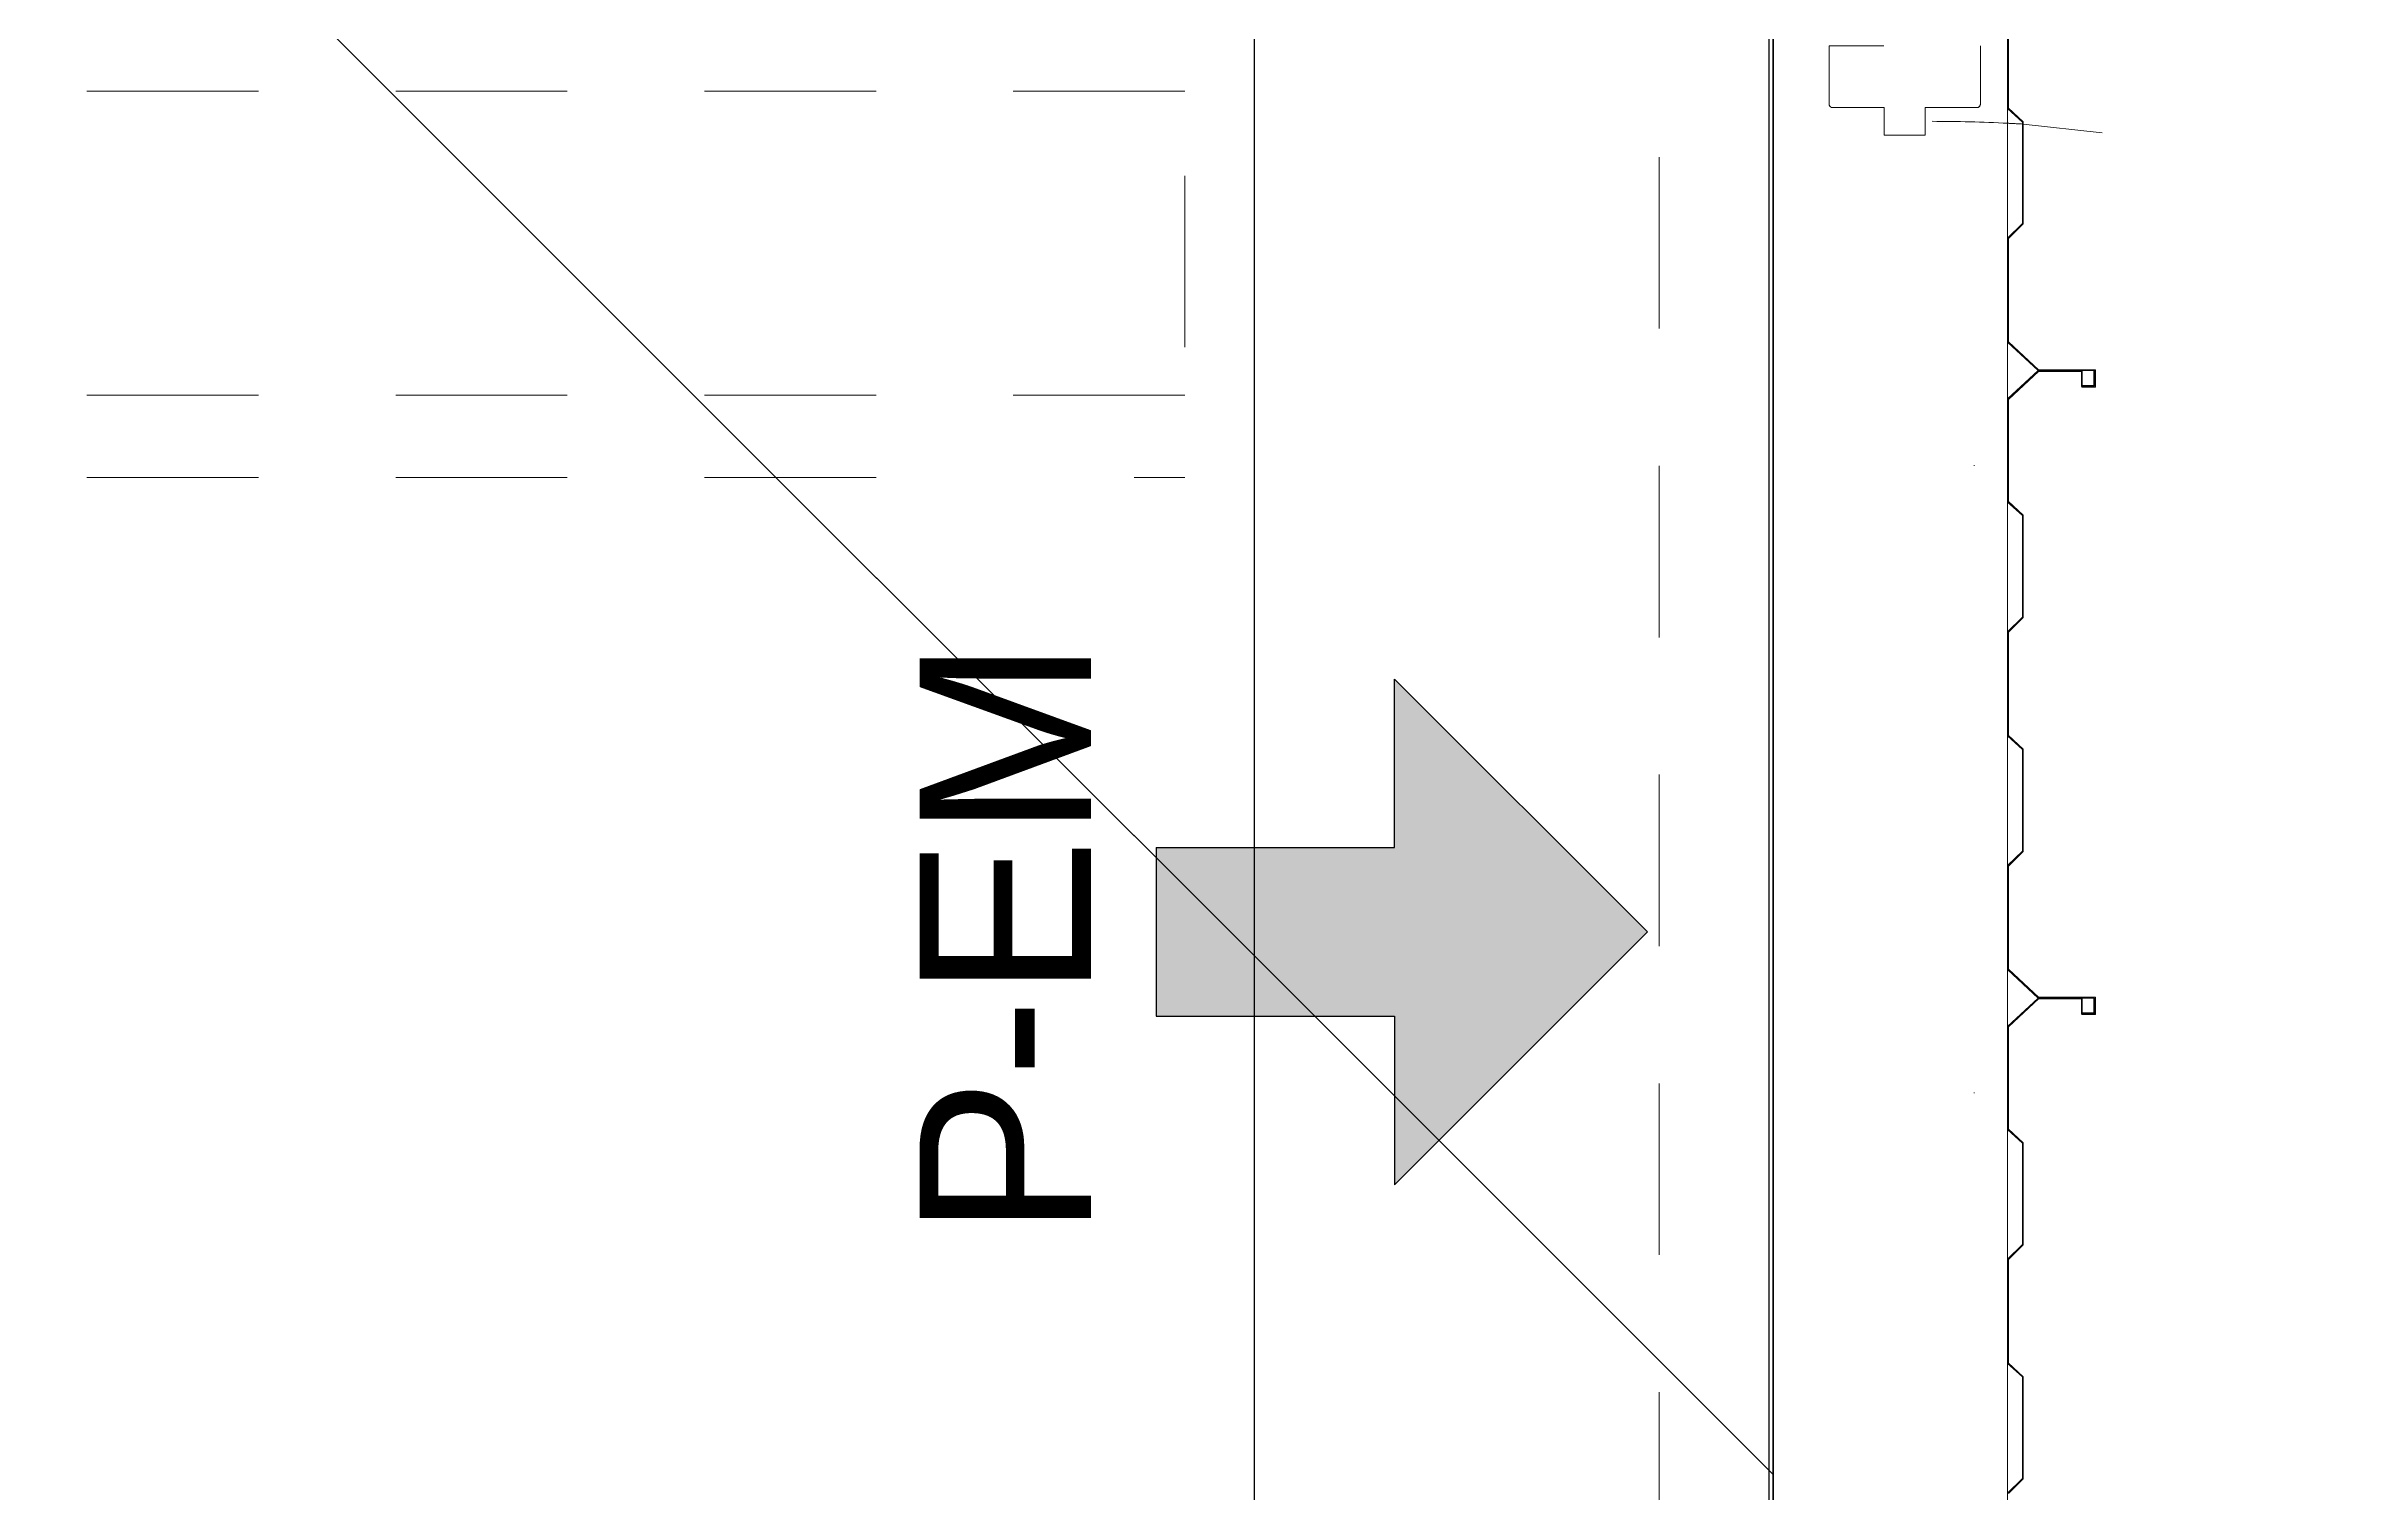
# Model space of a CAD drawing. Header units: metres. Extents: x 1.9 to 30.6, y -0.8 to 18.8.
# Drawn here: x 25.837 to 27.508, y 14.65 to 15.704 of the extents above; entities that cross this region are included whole.
import ezdxf

# ---------------------------------------------------------------- set-up
doc = ezdxf.new("R2010")
doc.units = ezdxf.units.M
for name, pattern in [('Centro', [1.5875, 0.3175, -0.238125, 0.79375, -0.238125]), ('Dash dot', [1.05, 0.5, -0.25, 0.05, -0.25]), ('Hidden', [0.2, 0.125, -0.075])]:
    doc.linetypes.add(name, pattern=pattern)
for name, color, linetype, lineweight in [('1', 7, 'Continuous', 18), ('A LARGUEROS', 7, 'Continuous', 9), ('A-EJES', 7, 'Continuous', 18), ('A-PISO', 7, 'Continuous', 18), ('A-PUERTAS', 7, 'Continuous', 25), ('A-PUERTAS1', 7, 'Centro', 18), ('A-SIMBOLOGIA', 7, 'Continuous', 18), ('G-IMPT', 7, 'Continuous', 18)]:
    doc.layers.add(name, color=color, linetype=linetype, lineweight=lineweight)
doc.layers.add('ATR-ACHURADO', color=9, linetype='Continuous')
doc.layers.add('ATR-AREAS', color=1, linetype='Continuous')
doc.styles.add('Arial', font='arial.ttf', dxfattribs={"height": 2e-05})
doc.styles.add('Arial_3', font='arial.ttf', dxfattribs={"height": 0.0025})
doc.dimstyles.get("Standard").update_dxf_attribs({"dimtxt": 2.5, "dimasz": 2.5, "dimexe": 1.25, "dimexo": 0.625, "dimtad": 1, "dimtxsty": 'Standard', "dimcen": 2.5, "dimazin": 3, "dimtfac": 1, "dimtmove": 0, "dimatfit": 3})

# ---------------------------------------------------------------- blocks, each defined once
blk = doc.blocks.new('MontenC-Calibre14-GMI 1 - MONTEN _C_ 10_ CAL14 CON CLIPS A COLUMNA-1582412-N_P_T_')
at = {"layer": 'A LARGUEROS', "linetype": 'Hidden', "lineweight": 5}
for p, q in [((-3.7478, 0.127), (-3.6719, 0.127)), ((-3.6719, 0.127), (-3.7478, 0.127)), ((-3.6719, 0.127), (-3.5774, 0.127)), ((-3.5774, 0.127), (-3.6719, 0.127)), ((-3.5774, 0.127), (-3.5017, 0.127)), ((-3.5017, 0.127), (-3.5774, 0.127)), ((-3.5017, 0.127), (-3.4602, 0.127)), ((-3.4602, 0.127), (-3.5017, 0.127)), ((-3.4602, 0.127), (-3.3851, 0.127)), ((-3.3851, 0.127), (-3.4602, 0.127)), ((-3.3851, 0.127), (-3.2906, 0.127)), ((-3.2906, 0.127), (-3.3851, 0.127)), ((-3.2906, 0.127), (-3.2147, 0.127)), ((-3.2147, 0.127), (-3.2906, 0.127)), ((-3.2147, 0.127), (-3.1202, 0.127)), ((-3.1202, 0.127), (-3.2147, 0.127)), ((-3.1202, 0.127), (-3.0445, 0.127)), ((-3.0445, 0.127), (-3.1202, 0.127)), ((-3.0445, 0.127), (-3.003, 0.127)), ((-3.003, 0.127), (-3.0445, 0.127)), ((-3.003, 0.127), (-2.9279, 0.127)), ((-2.9279, 0.127), (-3.003, 0.127)), ((-2.9279, 0.127), (-2.8334, 0.127)), ((-2.8334, 0.127), (-2.9279, 0.127)), ((-2.8334, 0.127), (-2.7575, 0.127)), ((-2.7575, 0.127), (-2.8334, 0.127)), ((-2.7575, 0.127), (-2.663, 0.127)), ((-2.663, 0.127), (-2.7575, 0.127)), ((3.9135, -0.127), (-3.9361, -0.127)), ((3.9135, -0.127), (-3.9361, -0.127))]:
    blk.add_line(p, q, dxfattribs=at)
blk = doc.blocks.new('MontenC-Calibre14-GMI 1 - MONTEN _C_ 10_ CAL14 CON CLIPS A COLUMNA-1582444-N_P_T_')
at = {"layer": 'A LARGUEROS', "linetype": 'Hidden', "lineweight": 5}
for p, q in [((-3.8237, 0.127), (-3.7477, 0.127)), ((-3.7477, 0.127), (-3.8237, 0.127)), ((-3.7477, 0.127), (-3.6532, 0.127)), ((-3.6532, 0.127), (-3.7477, 0.127)), ((-3.6532, 0.127), (-3.5775, 0.127)), ((-3.5775, 0.127), (-3.6532, 0.127)), ((-3.5775, 0.127), (-3.5361, 0.127)), ((-3.5361, 0.127), (-3.5775, 0.127)), ((-3.5361, 0.127), (-3.461, 0.127)), ((-3.461, 0.127), (-3.5361, 0.127)), ((-3.461, 0.127), (-3.3665, 0.127)), ((-3.3665, 0.127), (-3.461, 0.127)), ((-3.3665, 0.127), (-3.2905, 0.127)), ((-3.2905, 0.127), (-3.3665, 0.127)), ((-3.2905, 0.127), (-3.196, 0.127)), ((-3.196, 0.127), (-3.2905, 0.127)), ((-3.196, 0.127), (-3.1203, 0.127)), ((-3.1203, 0.127), (-3.196, 0.127)), ((-3.1203, 0.127), (-3.0789, 0.127)), ((-3.0789, 0.127), (-3.1203, 0.127)), ((-3.0789, 0.127), (-3.0038, 0.127)), ((-3.0038, 0.127), (-3.0789, 0.127)), ((-3.0038, 0.127), (-2.9093, 0.127)), ((-2.9093, 0.127), (-3.0038, 0.127)), ((-2.9093, 0.127), (-2.8333, 0.127)), ((-2.8333, 0.127), (-2.9093, 0.127)), ((-2.8333, 0.127), (-2.7388, 0.127)), ((-2.7388, 0.127), (-2.8333, 0.127)), ((3.8376, -0.127), (-4.012, -0.127)), ((3.8376, -0.127), (-4.012, -0.127))]:
    blk.add_line(p, q, dxfattribs=at)
blk = doc.blocks.new('MontenC-Calibre14-GMI 1 - MONTEN _C_ 10_ CAL14 CON CLIPS A COLUMNA-1582504-N_P_T_')
at = {"layer": 'A LARGUEROS', "linetype": 'Hidden', "lineweight": 5}
for p, q in [((-3.8237, 0.127), (-3.7477, 0.127)), ((-3.7477, 0.127), (-3.8237, 0.127)), ((-3.7477, 0.127), (-3.6532, 0.127)), ((-3.6532, 0.127), (-3.7477, 0.127)), ((-3.6532, 0.127), (-3.5775, 0.127)), ((-3.5775, 0.127), (-3.6532, 0.127)), ((-3.5775, 0.127), (-3.5361, 0.127)), ((-3.5361, 0.127), (-3.5775, 0.127)), ((-3.5361, 0.127), (-3.461, 0.127)), ((-3.461, 0.127), (-3.5361, 0.127)), ((-3.461, 0.127), (-3.3665, 0.127)), ((-3.3665, 0.127), (-3.461, 0.127)), ((-3.3665, 0.127), (-3.2905, 0.127)), ((-3.2905, 0.127), (-3.3665, 0.127)), ((-3.2905, 0.127), (-3.196, 0.127)), ((-3.196, 0.127), (-3.2905, 0.127)), ((-3.196, 0.127), (-3.1203, 0.127)), ((-3.1203, 0.127), (-3.196, 0.127)), ((-3.1203, 0.127), (-3.0789, 0.127)), ((-3.0789, 0.127), (-3.1203, 0.127)), ((-3.0789, 0.127), (-3.0038, 0.127)), ((-3.0038, 0.127), (-3.0789, 0.127)), ((-3.0038, 0.127), (-2.9093, 0.127)), ((-2.9093, 0.127), (-3.0038, 0.127)), ((-2.9093, 0.127), (-2.8333, 0.127)), ((-2.8333, 0.127), (-2.9093, 0.127)), ((-2.8333, 0.127), (-2.7388, 0.127)), ((-2.7388, 0.127), (-2.8333, 0.127)), ((3.8376, -0.127), (-4.012, -0.127)), ((3.8376, -0.127), (-4.012, -0.127))]:
    blk.add_line(p, q, dxfattribs=at)
blk = doc.blocks.new('MontenC-Calibre14-GMI 1 - MONTEN _C_ 10_ CAL14 CON CLIPS A COLUMNA-1582571-N_P_T_')
at = {"layer": 'A LARGUEROS', "linetype": 'Hidden', "lineweight": 5}
for p, q in [((-3.7477, 0.127), (-3.8237, 0.127)), ((-3.7477, 0.127), (-3.6532, 0.127)), ((-3.6532, 0.127), (-3.7477, 0.127)), ((-3.5775, 0.127), (-3.6532, 0.127)), ((-3.5775, 0.127), (-3.5361, 0.127)), ((-3.5361, 0.127), (-3.5775, 0.127)), ((-3.461, 0.127), (-3.5361, 0.127)), ((-3.461, 0.127), (-3.3665, 0.127)), ((-3.3665, 0.127), (-3.461, 0.127)), ((-3.2905, 0.127), (-3.3665, 0.127)), ((-3.2905, 0.127), (-3.196, 0.127)), ((-3.196, 0.127), (-3.2905, 0.127)), ((-3.1203, 0.127), (-3.196, 0.127)), ((-3.1203, 0.127), (-3.0789, 0.127)), ((-3.0789, 0.127), (-3.1203, 0.127)), ((-3.0038, 0.127), (-3.0789, 0.127)), ((-3.0038, 0.127), (-2.9093, 0.127)), ((-2.9093, 0.127), (-3.0038, 0.127)), ((-2.8333, 0.127), (-2.9093, 0.127)), ((-2.8333, 0.127), (-2.7388, 0.127)), ((-2.7388, 0.127), (-2.8333, 0.127)), ((3.8376, -0.127), (-4.0154, -0.127)), ((3.8376, -0.127), (-4.0154, -0.127))]:
    blk.add_line(p, q, dxfattribs=at)
blk = doc.blocks.new('Puerta_AbExt_Doorlock_Muro - P-1 PUERTA DE EMERGENCIA DE 1_2M X 2_13 M_ CON VENTANILLA ABATIMIENTO EXTERIOR DERECHA-1568490-N_P_T_')
at = {"layer": 'A-PUERTAS', "lineweight": 18}
for p, q in [((-0.515, -0.02), (-0.545, -0.02)), ((-0.545, -0.02), (-0.545, -0.075)), ((-0.515, -0.075), (-0.515, -0.02)), ((-0.545, -0.075), (-0.545, -0.0908)), ((-0.515, -1.11), (-0.515, -0.0756)), ((-0.545, -0.0917), (-0.545, -1.11)), ((-0.545, -1.11), (-0.515, -1.11))]:
    blk.add_line(p, q, dxfattribs=at)
at = {"layer": 'A-PUERTAS1', "color": 9, "lineweight": 5, "true_color": 0xc0c0c0}
for start, end in [(357.1019, 0), (356.5409, 357.1019), (270, 356.5103)]:
    blk.add_arc((-0.545, -0.02), 1.09, start, end, dxfattribs=at)
blk = doc.blocks.new('CortinaMetalicas-Mod3100-Intrajanus - CORTINA METALICA-1601894-N_P_T_')
at = {"layer": 'A-PUERTAS', "color": 8, "linetype": 'Hidden', "lineweight": 9, "true_color": 0x808080}
for p, q in [((-2.4999, 0.635), (2.4999, 0.635)), ((-2.4999, 0.19), (-2.4999, 0.635)), ((-2.4999, 0.575), (2.4999, 0.575)), ((-2.4999, 0.3534), (2.4999, 0.3534))]:
    blk.add_line(p, q, dxfattribs=at)
blk = doc.blocks.new('Lamina_Laminación_KR18 - Lamina_Laminación_KR18-1564511-N_P_T_')
at = {"layer": 'G-IMPT'}
for p, q in [((-0.1594, -0.0244), (-0.1594, -0.0244)), ((-0.1594, -0.0245), (-0.1594, -0.0245)), ((-0.1593, -0.0245), (-0.1592, -0.0245)), ((-0.159, -0.0244), (-0.159, -0.0244)), ((-0.1589, -0.0245), (-0.1589, -0.0244)), ((-0.1589, -0.0245), (-0.1589, -0.0245))]:
    blk.add_line(p, q, dxfattribs=at)
at = {"layer": 'G-IMPT', "flags": 128}
for points in [[(-0.1594, -0.0245), (-0.1594, -0.0244), (-0.1594, -0.0245)], [(-0.1592, -0.0245), (-0.1592, -0.0245), (-0.1592, -0.0245), (-0.1591, -0.0245), (-0.1591, -0.0245), (-0.159, -0.0245), (-0.159, -0.0245), (-0.159, -0.0244), (-0.159, -0.0244), (-0.159, -0.0245), (-0.159, -0.0245), (-0.159, -0.0244), (-0.159, -0.0244), (-0.159, -0.0245), (-0.159, -0.0245), (-0.1591, -0.0245), (-0.1591, -0.0245), (-0.1592, -0.0245), (-0.1592, -0.0245), (-0.1592, -0.0245), (-0.1593, -0.0245), (-0.1593, -0.0245), (-0.1593, -0.0245), (-0.1594, -0.0245), (-0.1594, -0.0245), (-0.1594, -0.0245), (-0.1594, -0.0245), (-0.1594, -0.0244), (-0.1594, -0.0245), (-0.1594, -0.0245), (-0.1594, -0.0245), (-0.1594, -0.0245)], [(-0.1594, -0.0244), (-0.1594, -0.0244), (-0.159, -0.0244)], [(-0.1594, -0.0245), (-0.1593, -0.0245), (-0.1593, -0.0245), (-0.1593, -0.0245)], [(-0.159, -0.0244), (-0.1589, -0.0244), (-0.1589, -0.0245), (-0.159, -0.0244), (-0.159, -0.0244)]]:
    blk.add_lwpolyline(points, dxfattribs=at)
at = {"layer": 'G-IMPT', "color": 3, "true_color": 0x00ff00, "insert": (-0.1592, -0.0244), "char_height": 0.00002, "width": 0.0000837, "attachment_point": 2, "line_spacing_factor": 0.941778, "style": 'Arial'}
blk.add_mtext('45,72', dxfattribs=at)
at = {"layer": 'G-IMPT', "color": 3, "true_color": 0x00ff00, "insert": (-0.1589, -0.0245), "char_height": 0.00002, "width": 0.0000465, "attachment_point": 2, "rotation": 90, "line_spacing_factor": 0.941778, "style": 'Arial'}
blk.add_mtext('6,4', dxfattribs=at)
blk = doc.blocks.new('Lamina_Laminación_KR18 - Lamina_Laminación_KR18-V17-N_P_T_')
at = {"layer": 'G-IMPT'}
for p, q in [((-0.1594, -0.0244), (-0.1594, -0.0244)), ((-0.1594, -0.0245), (-0.1594, -0.0244)), ((-0.1593, -0.0245), (-0.1592, -0.0245)), ((-0.159, -0.0244), (-0.159, -0.0244)), ((-0.1589, -0.0245), (-0.1589, -0.0244)), ((-0.1589, -0.0245), (-0.1589, -0.0245))]:
    blk.add_line(p, q, dxfattribs=at)
at = {"layer": 'G-IMPT', "flags": 128}
for points in [[(-0.1594, -0.0245), (-0.1594, -0.0244), (-0.1594, -0.0245)], [(-0.1592, -0.0245), (-0.1592, -0.0245), (-0.1592, -0.0245), (-0.1591, -0.0245), (-0.1591, -0.0245), (-0.159, -0.0245), (-0.159, -0.0245), (-0.159, -0.0244), (-0.159, -0.0244), (-0.159, -0.0245), (-0.159, -0.0245), (-0.159, -0.0244), (-0.159, -0.0244), (-0.159, -0.0245), (-0.159, -0.0245), (-0.1591, -0.0245), (-0.1591, -0.0245), (-0.1592, -0.0245), (-0.1592, -0.0245), (-0.1592, -0.0245), (-0.1593, -0.0245), (-0.1593, -0.0245), (-0.1593, -0.0245), (-0.1594, -0.0245), (-0.1594, -0.0245), (-0.1594, -0.0245), (-0.1594, -0.0245)], [(-0.1594, -0.0244), (-0.1594, -0.0245), (-0.1594, -0.0245), (-0.1594, -0.0245), (-0.1594, -0.0245), (-0.1594, -0.0245), (-0.1593, -0.0245), (-0.1593, -0.0245), (-0.1593, -0.0245)], [(-0.1594, -0.0244), (-0.1594, -0.0244), (-0.159, -0.0244), (-0.1589, -0.0244), (-0.1589, -0.0245), (-0.159, -0.0244), (-0.159, -0.0244)]]:
    blk.add_lwpolyline(points, dxfattribs=at)
at = {"layer": 'G-IMPT', "color": 3, "true_color": 0x00ff00, "insert": (-0.1592, -0.0244), "char_height": 0.00002, "width": 0.0000837, "attachment_point": 2, "line_spacing_factor": 0.941778, "style": 'Arial'}
blk.add_mtext('45,72', dxfattribs=at)
at = {"layer": 'G-IMPT', "color": 3, "true_color": 0x00ff00, "insert": (-0.1589, -0.0245), "char_height": 0.00002, "width": 0.0000465, "attachment_point": 2, "rotation": 90, "line_spacing_factor": 0.941778, "style": 'Arial'}
blk.add_mtext('6,4', dxfattribs=at)
blk = doc.blocks.new('Salida de emergencia - Salida de emergencia-1509423-N_P_T_')
at = {"layer": 'A-SIMBOLOGIA', "true_color": 0xc0c0c0}
blk.add_hatch(color=9, dxfattribs=at).paths.add_polyline_path([(-0.003684, -0.00058), (0, 0.003104), (0.003684, -0.00058), (0.001228, -0.00058), (0.001228, -0.004054), (-0.001228, -0.004054), (-0.001228, -0.00058)])
at = {"layer": 'A-SIMBOLOGIA'}
for p, q in [((0, 0.003104), (-0.003684, -0.00058)), ((0.003684, -0.00058), (0, 0.003104)), ((-0.003684, -0.00058), (-0.001228, -0.00058)), ((-0.001228, -0.00058), (-0.001228, -0.004054)), ((0.001228, -0.004054), (0.001228, -0.00058)), ((0.001228, -0.00058), (0.003684, -0.00058)), ((-0.001228, -0.004054), (0.001228, -0.004054))]:
    blk.add_line(p, q, dxfattribs=at)
at = {"layer": 'A-SIMBOLOGIA', "lineweight": 25}
for p, q in [((0, 0.003104), (-0.003684, -0.00058)), ((0.003684, -0.00058), (0, 0.003104)), ((-0.001228, -0.00058), (-0.003684, -0.00058)), ((-0.001228, -0.004054), (-0.001228, -0.00058)), ((0.001228, -0.004054), (0.001228, -0.00058)), ((0.001228, -0.00058), (0.003684, -0.00058)), ((-0.001228, -0.004054), (0.001228, -0.004054))]:
    blk.add_line(p, q, dxfattribs=at)
at = {"layer": 'A-SIMBOLOGIA', "insert": (0.004458, -0.007502), "char_height": 0.0025, "width": 0.01114346, "attachment_point": 1, "rotation": 180, "style": 'Arial_3', "bg_fill": 3, "box_fill_scale": 1.25, "bg_fill_color": 9, "bg_fill_true_color": 13158600, "bg_fill_transparency": 0}
blk.add_mtext('P-EM ', dxfattribs=at)
blk = doc.blocks.new('*D203')
at = {"color": 0, "lineweight": -2, "transparency": 16777216}
for p, q in [((29.0602, 16.18), (29.0602, 16.36)), ((27.1554, 16), (29.2402, 16)), ((27.1554, 15.7555), (29.2402, 15.7555)), ((29.0602, 15.5755), (29.0602, 15.3955)), ((29.0602, 15.3955), (28.8802, 15.3955))]:
    blk.add_line(p, q, dxfattribs=at)
at = {"color": 0, "transparency": 16777216}
for points in [[(29.0302, 16.18), (29.0902, 16.18), (29.0602, 16)], [(29.0302, 15.5755), (29.0902, 15.5755), (29.0602, 15.7555)]]:
    blk.add_solid(points, dxfattribs=at)
at = {"layer": 'Defpoints', "color": 0, "transparency": 16777216}
for p in [(27.0929, 16), (27.0929, 15.7555), (29.0602, 15.7555)]:
    blk.add_point(p, dxfattribs=at)
at = {"color": 0, "transparency": 16777216, "insert": (28.3552, 15.3955), "char_height": 0.18, "attachment_point": 5}
blk.add_mtext('\\A1;0.2445', dxfattribs=at)
blk = doc.blocks.new('*D204')
at = {"color": 0, "lineweight": -2, "transparency": 16777216}
for p, q in [((27.1554, 15.7555), (30.3803, 15.7555)), ((30.2003, 15.5755), (30.2003, 15.2845)), ((30.2003, 14.6335), (30.2003, 14.9245)), ((27.1554, 14.4535), (30.3803, 14.4535))]:
    blk.add_line(p, q, dxfattribs=at)
at = {"color": 0, "transparency": 16777216}
for points in [[(30.1703, 15.5755), (30.2303, 15.5755), (30.2003, 15.7555)], [(30.1703, 14.6335), (30.2303, 14.6335), (30.2003, 14.4535)]]:
    blk.add_solid(points, dxfattribs=at)
at = {"layer": 'Defpoints', "color": 0, "transparency": 16777216}
for p in [(27.0929, 15.7555), (27.0929, 14.4535), (30.2003, 14.4535)]:
    blk.add_point(p, dxfattribs=at)
at = {"color": 0, "transparency": 16777216, "insert": (30.2003, 15.1045), "char_height": 0.18, "attachment_point": 5}
blk.add_mtext('\\A1;1.3020', dxfattribs=at)

msp = doc.modelspace()

# ---------------------------------------------------------------- linework, layer by layer
at = {"layer": '1', "lineweight": 5}
for p, q in [((27.2668, 15.7348), (27.2668, 15.6589)), ((27.2675, 15.6591), (27.2675, 15.7346)), ((27.2668, 15.6589), (27.2775, 15.649)), ((27.2781, 15.6492), (27.2675, 15.6591)), ((27.2775, 15.649), (27.2775, 15.575)), ((27.2781, 15.5747), (27.2781, 15.6492)), ((27.2775, 15.575), (27.2668, 15.5644)), ((27.2675, 15.5641), (27.2781, 15.5747)), ((27.2668, 15.5644), (27.2668, 15.4887)), ((27.2675, 15.4889), (27.2675, 15.5641)), ((27.2668, 15.4887), (27.2891, 15.4679)), ((27.2893, 15.4685), (27.2675, 15.4889)), ((27.2891, 15.4679), (27.2668, 15.4472)), ((27.2675, 15.4469), (27.2893, 15.4673)), ((27.3212, 15.4679), (27.2891, 15.4679)), ((27.2891, 15.4679), (27.3302, 15.4679)), ((27.3308, 15.4685), (27.2893, 15.4685)), ((27.2893, 15.4673), (27.3206, 15.4673)), ((27.3206, 15.4673), (27.3206, 15.4565)), ((27.3212, 15.4571), (27.3212, 15.4679)), ((27.3302, 15.4679), (27.3296, 15.4673)), ((27.3296, 15.4673), (27.3296, 15.4571)), ((27.3302, 15.4565), (27.3302, 15.4679)), ((27.3302, 15.4679), (27.3302, 15.4565)), ((27.3308, 15.4559), (27.3308, 15.4685)), ((27.3206, 15.4565), (27.3302, 15.4565)), ((27.3302, 15.4565), (27.3206, 15.4565)), ((27.3206, 15.4565), (27.3212, 15.4559)), ((27.3296, 15.4571), (27.3212, 15.4571)), ((27.3212, 15.4559), (27.3308, 15.4559)), ((27.2668, 15.4472), (27.2668, 15.3721)), ((27.2675, 15.3724), (27.2675, 15.4469)), ((27.2668, 15.3721), (27.2775, 15.3622)), ((27.2781, 15.3625), (27.2675, 15.3724)), ((27.2775, 15.3622), (27.2775, 15.2882)), ((27.2781, 15.288), (27.2781, 15.3625)), ((27.2775, 15.2882), (27.2668, 15.2776)), ((27.2675, 15.2774), (27.2781, 15.288)), ((27.2668, 15.2776), (27.2668, 15.2017)), ((27.2675, 15.2019), (27.2675, 15.2774)), ((27.2668, 15.2017), (27.2775, 15.1918)), ((27.2781, 15.192), (27.2675, 15.2019)), ((27.2775, 15.1918), (27.2775, 15.1178)), ((27.2781, 15.1175), (27.2781, 15.192)), ((27.2775, 15.1178), (27.2668, 15.1072)), ((27.2675, 15.1069), (27.2781, 15.1175)), ((27.2668, 15.1072), (27.2668, 15.0315)), ((27.2675, 15.0317), (27.2675, 15.1069)), ((27.2668, 15.0315), (27.2891, 15.0107)), ((27.2893, 15.0113), (27.2675, 15.0317)), ((27.2891, 15.0107), (27.3302, 15.0107)), ((27.3308, 15.0113), (27.2893, 15.0113)), ((27.3302, 14.9993), (27.3206, 14.9993)), ((27.3206, 14.9993), (27.3212, 14.9987)), ((27.3302, 15.0107), (27.3302, 14.9993)), ((27.3308, 14.9987), (27.3308, 15.0113)), ((27.3212, 14.9987), (27.3308, 14.9987))]:
    msp.add_line(p, q, dxfattribs=at)
at = {"layer": '1'}
for p, q in [((27.2891, 15.0107), (27.2668, 14.99)), ((27.2675, 14.9897), (27.2893, 15.0101)), ((27.3212, 15.0107), (27.2891, 15.0107)), ((27.2893, 15.0101), (27.3206, 15.0101)), ((27.3206, 15.0101), (27.3206, 14.9993)), ((27.3206, 14.9993), (27.3302, 14.9993)), ((27.3212, 14.9999), (27.3212, 15.0107)), ((27.3296, 14.9999), (27.3212, 14.9999)), ((27.3302, 15.0107), (27.3296, 15.0101)), ((27.3296, 15.0101), (27.3296, 14.9999)), ((27.3302, 14.9993), (27.3302, 15.0107)), ((27.2668, 14.99), (27.2668, 14.9149)), ((27.2675, 14.9152), (27.2675, 14.9897)), ((27.2668, 14.9149), (27.2775, 14.905)), ((27.2781, 14.9053), (27.2675, 14.9152)), ((27.2775, 14.905), (27.2775, 14.831)), ((27.2781, 14.8308), (27.2781, 14.9053)), ((27.2775, 14.831), (27.2668, 14.8204)), ((27.2668, 14.8204), (27.2668, 14.7445)), ((27.2675, 14.8202), (27.2781, 14.8308)), ((27.2675, 14.7447), (27.2675, 14.8202)), ((27.2668, 14.7445), (27.2775, 14.7346)), ((27.2781, 14.7348), (27.2675, 14.7447)), ((27.2775, 14.7346), (27.2775, 14.6606)), ((27.2781, 14.6603), (27.2781, 14.7348)), ((27.2775, 14.6606), (27.2668, 14.65)), ((27.2668, 14.65), (27.2668, 14.5743)), ((27.2675, 14.6497), (27.2781, 14.6603))]:
    msp.add_line(p, q, dxfattribs=at)
at = {"layer": 'A-EJES', "color": 253, "linetype": 'Dash dot', "true_color": 0xaaaaaa}
msp.add_line((27.0929, 17.24), (27.0929, 8.6083), dxfattribs=at)
at = {"layer": 'A-PISO'}
for p, q in [((27.2668, 15.6632), (27.2668, 14.99)), ((27.2668, 14.65), (27.2668, 15.1072))]:
    msp.add_line(p, q, dxfattribs=at)
at = {"layer": 'A-PUERTAS', "color": 9, "lineweight": 5, "true_color": 0xc0c0c0}
for p, q in [((27.1368, 15.6613), (27.1368, 15.7045)), ((27.1368, 15.7045), (27.1767, 15.7045)), ((27.2469, 15.7045), (27.2469, 15.6621)), ((27.1768, 15.6595), (27.1393, 15.6595)), ((27.1768, 15.6395), (27.1768, 15.6595)), ((27.2068, 15.6595), (27.2068, 15.6395)), ((27.2444, 15.6595), (27.2068, 15.6595)), ((27.2068, 15.6395), (27.1768, 15.6395))]:
    msp.add_line(p, q, dxfattribs=at)
for centre, start, end in [((27.1393, 15.6621), 196.2479, 270), ((27.1393, 15.6621), 196.2479, 270), ((27.2444, 15.6621), 270, 345), ((27.2444, 15.6621), 285, 0), ((27.2444, 15.6621), 345, 0)]:
    msp.add_arc(centre, 0.00255, start, end, dxfattribs=at)

# ---------------------------------------------------------------- block references
at = {"layer": 'A LARGUEROS', "linetype": 'Hidden', "lineweight": 5, "rotation": 269.9999999999999}
for name, p in [('MontenC-Calibre14-GMI 1 - MONTEN _C_ 10_ CAL14 CON CLIPS A COLUMNA-1582412-N_P_T_', (27.1398, 11.987)), ('MontenC-Calibre14-GMI 1 - MONTEN _C_ 10_ CAL14 CON CLIPS A COLUMNA-1582504-N_P_T_', (27.1398, 11.9111)), ('MontenC-Calibre14-GMI 1 - MONTEN _C_ 10_ CAL14 CON CLIPS A COLUMNA-1582571-N_P_T_', (27.1398, 11.9111)), ('MontenC-Calibre14-GMI 1 - MONTEN _C_ 10_ CAL14 CON CLIPS A COLUMNA-1582444-N_P_T_', (27.1398, 11.9111)), ('MontenC-Calibre14-GMI 1 - MONTEN _C_ 10_ CAL14 CON CLIPS A COLUMNA-1582444-N_P_T_', (27.1398, 11.9111))]:
    msp.add_blockref(name, p, dxfattribs=at)
at = {"layer": 'A-PUERTAS', "rotation": 180}
msp.add_blockref('CortinaMetalicas-Mod3100-Intrajanus - CORTINA METALICA-1601894-N_P_T_', (24.1674, 16.0249), dxfattribs=at)
at = {"layer": 'A-PUERTAS', "lineweight": 18, "rotation": 89.99999999999991}
msp.add_blockref('Puerta_AbExt_Doorlock_Muro - P-1 PUERTA DE EMERGENCIA DE 1_2M X 2_13 M_ CON VENTANILLA ABATIMIENTO EXTERIOR DERECHA-1568490-N_P_T_', (27.1918, 15.1045), dxfattribs=at)
at = {"layer": 'G-IMPT', "rotation": 269.9999999999998}
for name, p in [('Lamina_Laminación_KR18 - Lamina_Laminación_KR18-V17-N_P_T_', (27.2668, 15.2396)), ('Lamina_Laminación_KR18 - Lamina_Laminación_KR18-1564511-N_P_T_', (27.2668, 14.7824))]:
    msp.add_blockref(name, p, dxfattribs=at)

# ---------------------------------------------------------------- dimensions: what is measured, and where the dimension line sits
at = {"color": 6}
for base, p1, p2, picture, middle in [((29.0602, 15.7555), (27.0929, 16), (27.0929, 15.7555), '*D203', (28.3552, 15.3955)), ((30.2003, 14.4535), (27.0929, 15.7555), (27.0929, 14.4535), '*D204', (30.2003, 15.1045))]:
    dim = msp.add_linear_dim(base=base, p1=p1, p2=p2, angle=90, dimstyle='Standard', dxfattribs=at)
    dim.commit()
    dim.dimension.update_dxf_attribs({"geometry": picture, "text_midpoint": middle})

# ---------------------------------------------------------------- next in the draw order: block references
at = {"layer": 'A-SIMBOLOGIA', "xscale": 50, "yscale": 50, "zscale": 50, "rotation": 269.9999999999999}
msp.add_blockref('Salida de emergencia - Salida de emergencia-1509423-N_P_T_', (26.8491, 15.0589), dxfattribs=at)

# ---------------------------------------------------------------- next in the draw order: hatches: boundary and pattern name
at = {"layer": 'ATR-ACHURADO'}
h = msp.add_hatch(dxfattribs=at)
h.set_pattern_fill('ANSI31', scale=0.3, angle=90)
h.paths.add_polyline_path([(22.056, 12), (27.096, 12), (27.096, 16), (22.056, 16)])

# ---------------------------------------------------------------- next in the draw order: linework, layer by layer
at = {"color": 6}
for points in [[(17.016, 16), (27.0929, 16), (27.0929, 0)], [(26.7179, 16), (26.7179, 0)]]:
    msp.add_lwpolyline(points, dxfattribs=at)
at = {"layer": 'ATR-AREAS', "lineweight": 35}
msp.add_lwpolyline([(22.056, 12), (27.096, 12), (27.096, 16), (22.056, 16)], close=True, dxfattribs=at)

doc.saveas('drawing.dxf')
